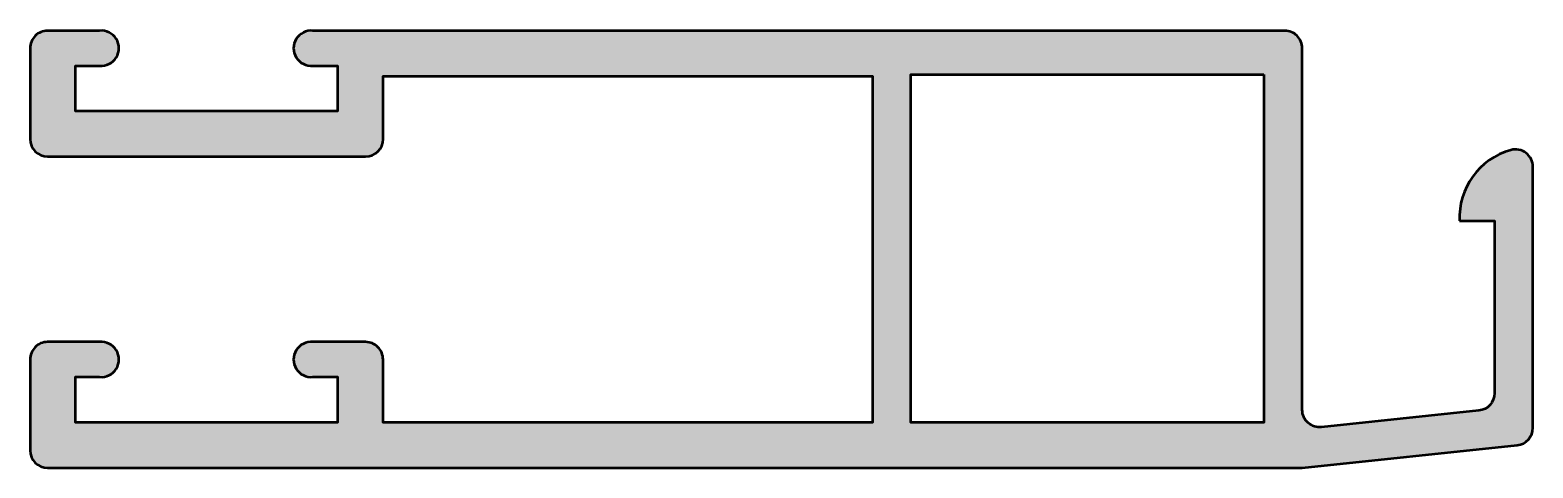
# Model space of a CAD drawing. Extents: x -43 to 0, y 0 to 12.5.
import ezdxf

# ---------------------------------------------------------------- set-up
doc = ezdxf.new("R2010")
doc.units = 0
doc.layers.add('0S-Alu contour', color=7, linetype='Continuous', lineweight=50)
doc.layers.add('0S-Alu hatch', color=252, linetype='Continuous', lineweight=25)

# ---------------------------------------------------------------- blocks, each defined once
blk = doc.blocks.new('333760__0DDDDBDE_1540_41B0_BA0E_0B2E111B9D7D_')
at = {"layer": '0S-Alu hatch'}
h = blk.add_hatch(color=256, dxfattribs=at)
edge = h.paths.add_edge_path()
edge.add_arc((-42.49999990283223, 0.4999999999999991), 0.5, 180, 270)
edge.add_line((-42.49999990283223, 0), (-6.599999999999823, 0))
edge.add_line((-6.599999999999823, 0), (-0.4475181628063894, 0.6493742066248414))
edge.add_arc((-0.4999999999999718, 1.146612234901829), 0.5000000000000004, 276.0250736909237, 360)
edge.add_line((2.85e-14, 1.146612234901829), (-2.84e-14, 8.60571857112405))
edge.add_arc((-0.5000000000000259, 8.60571857112405), 0.4999999999999975, 0, 105.4660099534214)
edge.add_arc((-0.0967279809141348, 7.155202500160599), 2.005531243963196, 105.5192845691755, 182.7198404139788)
edge.add_line((-2.100000000000019, 7.060035341643962), (-1.100000000000022, 7.060035341643961))
edge.add_line((-1.100000000000022, 7.060035341643961), (-1.100000000000051, 2.136620945202765))
edge.add_ellipse((-1.600000000000067, 2.136620945202771), major_axis=(-0.500000000000016, 0), ratio=1, start_angle=96.02507369092382, end_angle=180, ccw=False)
edge.add_line((-1.547518162806482, 1.639382916925768), (-6.047518162806428, 1.164422728966115))
edge.add_ellipse((-6.09999999999998, 1.66166075724315), major_axis=(-0.500000000000044, 0), ratio=1, start_angle=0, end_angle=96.02507369091973, ccw=False)
edge.add_line((-6.600000000000023, 1.661660757243171), (-6.599999999999938, 12.00003350550472))
edge.add_arc((-7.099999999999941, 12.0000335055047), 0.5000000000000036, 0, 90.00013856151821)
edge.add_line((-7.100001209177296, 12.50003350550324), (-34.90933911652312, 12.49996649449676))
edge.add_arc((-34.95696569038992, 11.99996955552523), 0.5022601213705793, 84.55878016652014, 275.4338498929071)
edge.add_line((-34.90940343138755, 11.49996649449682), (-34.20001086329853, 11.49996649449676))
edge.add_line((-34.20001086329853, 11.49996649449676), (-34.20002612189426, 10.19993413750111))
edge.add_line((-34.20002612189426, 10.19993413750111), (-41.70000000000001, 10.19997634205013))
edge.add_line((-41.70000000000001, 10.19997634205013), (-41.70003814525091, 11.49996649449682))
edge.add_line((-41.70003814525091, 11.49996649449682), (-41.00877625350546, 11.49996649449682))
edge.add_arc((-40.96121086849511, 12.00000241800247), 0.5022931321920866, 264.5661501071159, 455.4412198334945)
edge.add_line((-41.00884057259728, 12.50003221904885), (-42.49679259841104, 12.50000941148425))
edge.add_arc((-42.49995695790967, 11.99997650552545), 0.5000429183706562, 89.63741981423011, 179.9993005806249)
edge.add_line((-42.99999987624306, 11.99998260963943), (-42.99999990283228, 9.399934142615002))
edge.add_arc((-42.4999999028323, 9.399934137501768), 0.4999999999999787, 180, 269.9999999999984)
edge.add_line((-42.49999990283231, 8.899934137501791), (-33.40003551160012, 8.899934137501788))
edge.add_arc((-33.40003551160014, 9.399934137501798), 0.5000000000000107, 270.0000000000025, 359.9993275146313)
edge.add_line((-32.90003551163457, 9.399928268957211), (-32.90001385033219, 11.19997122925611))
edge.add_line((-32.90001385033219, 11.19997122925611), (-18.89999988953767, 11.19997122925608))
edge.add_line((-18.89999988953767, 11.19997122925608), (-18.89999988953764, 1.300000000000011))
edge.add_line((-18.89999988953764, 1.300000000000011), (-32.90002612189431, 1.300000000000011))
edge.add_line((-32.90002612189431, 1.300000000000011), (-32.90000499482288, 3.10002648845035))
edge.add_arc((-33.40000499478847, 3.100032356994974), 0.5000000000000283, 359.9993275146313, 449.9999999999951)
edge.add_line((-33.40000499478843, 3.600032356995002), (-34.90933911652306, 3.600032356994973))
edge.add_arc((-34.95696569038991, 3.10003541802343), 0.5022601213705972, 84.5587801665146, 275.4338498929053)
edge.add_line((-34.90940343138755, 2.600032356995001), (-34.20001086329858, 2.600032356994972))
edge.add_line((-34.20001086329858, 2.600032356994972), (-34.20002612238973, 1.299957795450929))
edge.add_line((-34.20002612238973, 1.299957795450929), (-41.7, 1.300000000000046))
edge.add_line((-41.7, 1.300000000000046), (-41.69999999999999, 2.60003235699503))
edge.add_line((-41.69999999999999, 2.60003235699503), (-41.00877625350547, 2.600032356994972))
edge.add_arc((-40.96121243148858, 3.100051849373769), 0.5022766268935905, 264.5661501071167, 455.4412198334932)
edge.add_line((-41.00884057048376, 3.600065219494467), (-42.49682566993609, 3.600042411483002))
edge.add_arc((-42.4999898214683, 3.100042368424769), 0.5000100548120534, 89.6374198142354, 179.9993005801038)
edge.add_line((-42.9999998762431, 3.100048472137565), (-42.99999990283223, 0.5000000051131988))
h.paths.add_polyline_path([(-7.700000000000073, 11.24547122925614), (-7.700000000000045, 1.300000000000011), (-17.79999988953757, 1.300000000000068), (-17.79999988953757, 11.24547122925611)])
at = {"layer": '0S-Alu contour', "color": 7}
for points in [[(-41.00884057259728, 12.50003221904885), (-42.49679259841104, 12.50000941148425)], [(-7.100001209177296, 12.50003350550324), (-34.90933911652312, 12.49996649449676)], [(-42.99999987624306, 11.99998260963943), (-42.99999990283228, 9.399934142615002)], [(-6.600000000000023, 1.661660757243171), (-6.599999999999938, 12.00003350550472)], [(-34.90940343138755, 11.49996649449682), (-34.20001086329853, 11.49996649449676), (-34.20002612189426, 10.19993413750111), (-41.70000000000001, 10.19997634205013), (-41.70003814525091, 11.49996649449682), (-41.00877625350546, 11.49996649449682)], [(-32.90003551163457, 9.399928268957211), (-32.90001385033219, 11.19997122925611), (-18.89999988953767, 11.19997122925608), (-18.89999988953764, 1.300000000000011), (-32.90002612189431, 1.300000000000011), (-32.90000499482288, 3.10002648845035)], [(-7.700000000000073, 11.24547122925614), (-7.700000000000045, 1.300000000000011), (-17.79999988953757, 1.300000000000068), (-17.79999988953757, 11.24547122925611), (-7.700000000000073, 11.24547122925614)], [(-42.49999990283231, 8.899934137501791), (-33.40003551160012, 8.899934137501788)], [(2.85e-14, 1.146612234901829), (-2.84e-14, 8.60571857112405)], [(-2.100000000000019, 7.060035341643962), (-1.100000000000022, 7.060035341643961), (-1.100000000000051, 2.136620945202765)], [(-41.00884057048376, 3.600065219494467), (-42.49682566993609, 3.600042411483002)], [(-33.40000499478843, 3.600032356995002), (-34.90933911652306, 3.600032356994973)], [(-42.9999998762431, 3.100048472137565), (-42.99999990283223, 0.5000000051131988)], [(-34.90940343138755, 2.600032356995001), (-34.20001086329858, 2.600032356994972), (-34.20002612238973, 1.299957795450929), (-41.7, 1.300000000000046), (-41.69999999999999, 2.60003235699503), (-41.00877625350547, 2.600032356994972)], [(-1.547518162806482, 1.639382916925768), (-6.047518162806428, 1.164422728966115)], [(-42.49999990283223, 0), (-6.599999999999823, 0), (-0.4475181628063894, 0.6493742066248414)]]:
    blk.add_lwpolyline(points, dxfattribs=at)
for centre, radius, start, end in [((-42.49995695790967, 11.99997650552545), 0.5000429183706562, 89.63741981423011, 179.9993005806249), ((-40.96121086849511, 12.00000241800247), 0.5022931321920866, 264.5661501071159, 95.44121983349461), ((-34.95696569038992, 11.99996955552523), 0.5022601213705793, 84.55878016652014, 275.4338498929071), ((-7.099999999999941, 12.0000335055047), 0.5000000000000036, 0, 90.00013856151821), ((-42.4999999028323, 9.399934137501768), 0.4999999999999787, 180, 269.9999999999984), ((-33.40003551160014, 9.399934137501798), 0.5000000000000107, 270.0000000000025, 359.9993275146313), ((-0.0967279809141348, 7.155202500160599), 2.005531243963196, 105.5192845691755, 182.7198404139788), ((-0.5000000000000259, 8.60571857112405), 0.4999999999999975, 0, 105.4660099534214), ((-42.4999898214683, 3.100042368424769), 0.5000100548120534, 89.6374198142354, 179.9993005801038), ((-40.96121243148858, 3.100051849373769), 0.5022766268935905, 264.5661501071167, 95.44121983349329), ((-34.95696569038991, 3.10003541802343), 0.5022601213705972, 84.5587801665146, 275.4338498929053), ((-33.40000499478847, 3.100032356994974), 0.5000000000000283, 359.9993275146313, 89.99999999999511), ((-0.4999999999999718, 1.146612234901829), 0.5000000000000004, 276.0250736909237, 0), ((-42.49999990283223, 0.4999999999999991), 0.5, 180, 270)]:
    blk.add_arc(centre, radius, start, end, dxfattribs=at)
at = {"layer": '0S-Alu contour', "color": 7, "extrusion": (0, 0, -1)}
for centre, radius, start, end in [((1.600000000000067, 2.136620945202771), 0.500000000000016, 180, 263.9749263090762), ((6.09999999999998, 1.66166075724315), 0.500000000000044, 263.9749263090803, 0)]:
    blk.add_arc(centre, radius, start, end, dxfattribs=at)
blk = doc.blocks.new('333760__4F8E0777_6244_4524_8E9B_41AF35758B80_')
at = {"layer": '0S-Alu contour', "color": 7}
blk.add_blockref('333760__0DDDDBDE_1540_41B0_BA0E_0B2E111B9D7D_', (0, 0), dxfattribs=at)

msp = doc.modelspace()

# ---------------------------------------------------------------- block references
at = {"layer": '0S-Alu contour', "color": 7}
msp.add_blockref('333760__4F8E0777_6244_4524_8E9B_41AF35758B80_', (0, 0), dxfattribs=at)

doc.saveas('drawing.dxf')
